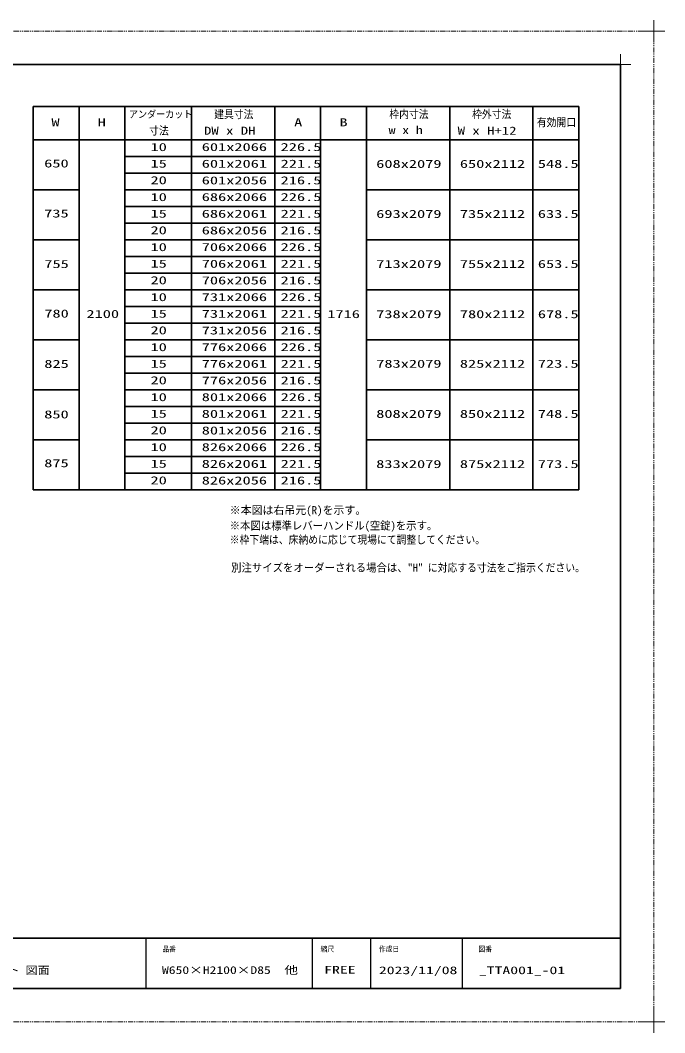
# Model space of a CAD drawing. Units: millimetres, scale not verified. Extents: x -1306 to 1306, y -607 to 607.
# Drawn here: x -374 to 400, y -607 to 607 of the extents above; entities that cross this region are included whole.
import ezdxf
from ezdxf.enums import TextEntityAlignment as Align

# ---------------------------------------------------------------- set-up
doc = ezdxf.new("R2010")
doc.units = ezdxf.units.MM
doc.header["$LTSCALE"] = 5
doc.linetypes.add('USER1', pattern=[2.5, 1.25, -0.25, 0.25, -0.25, 0.25, -0.25])
for name, color, linetype, lineweight in [('0-1_線(黄)', 2, 'Continuous', 15), ('0-3_陰線', 4, 'USER1', 9), ('0-D_線(白)', 7, 'Continuous', 30), ('1-4_DEFPOINTS', 7, 'Continuous', 5), ('1-5_0', 3, 'Continuous', 25), ('1-7_図面枠', 7, 'Continuous', 35), ('1-8_一般', 7, 'Continuous', 5)]:
    doc.layers.add(name, color=color, linetype=linetype, lineweight=lineweight)
doc.styles.add('ＭＳ ゴシック', font='')
doc.styles.get('ＭＳ ゴシック').set_extended_font_data('MS Gothic')

# ---------------------------------------------------------------- blocks, each defined once
blk = doc.blocks.new('グループ-13-1')
at = {"layer": '1-8_一般'}
for p, q in [((62041.6, -14029.5), (62041.6, -13365.5)), ((61709.6, -13697.5), (62373.6, -13697.5))]:
    blk.add_line(p, q, dxfattribs=at)

msp = doc.modelspace()

# ---------------------------------------------------------------- linework, layer by layer
at = {"layer": '0-3_陰線'}
for p, q in [((387.036, 594), (-1292.964, 594)), ((387.036, -594), (387.036, 594)), ((387.036, -594), (-1292.964, -594))]:
    msp.add_line(p, q, dxfattribs=at)
at = {"layer": '0-D_線(白)'}
for p, q in [((-357.964, 504), (-357.964, 44)), ((-357.964, 504), (297.036, 504)), ((-302.964, 504), (-302.964, 44)), ((-247.964, 504), (-247.964, 44)), ((-167.964, 504), (-167.964, 44)), ((-67.964, 504), (-67.964, 44)), ((-12.964, 504), (-12.964, 44)), ((42.036, 504), (42.036, 44)), ((142.036, 504), (142.036, 44)), ((242.036, 504), (242.036, 44)), ((297.036, 504), (297.036, 44)), ((-357.964, 464), (297.036, 464)), ((-247.964, 444), (-12.964, 444)), ((-247.964, 424), (-12.964, 424)), ((-357.964, 404), (-302.964, 404)), ((-247.964, 404), (-12.964, 404)), ((42.036, 404), (297.036, 404)), ((-247.964, 384), (-12.964, 384)), ((-247.964, 364), (-12.964, 364)), ((-357.964, 344), (-302.964, 344)), ((-247.964, 344), (-12.964, 344)), ((42.036, 344), (297.036, 344)), ((-247.964, 324), (-12.964, 324)), ((-247.964, 304), (-12.964, 304)), ((-357.964, 284), (-302.964, 284)), ((-247.964, 284), (-12.964, 284)), ((42.036, 284), (297.036, 284)), ((-247.964, 264), (-12.964, 264)), ((-247.964, 244), (-12.964, 244)), ((-357.964, 224), (-302.964, 224)), ((-247.964, 224), (-12.964, 224)), ((42.036, 224), (297.036, 224)), ((-247.964, 204), (-12.964, 204)), ((-247.964, 184), (-12.964, 184)), ((-357.964, 164), (-302.964, 164)), ((-247.964, 164), (-12.964, 164)), ((42.036, 164), (297.036, 164)), ((-247.964, 144), (-12.964, 144)), ((-247.964, 124), (-12.964, 124)), ((-357.964, 104), (-302.964, 104)), ((-247.964, 104), (-12.964, 104)), ((42.036, 104), (297.036, 104)), ((-247.964, 84), (-12.964, 84)), ((-247.964, 64), (-12.964, 64)), ((-357.964, 44), (297.036, 44))]:
    msp.add_line(p, q, dxfattribs=at)
at = {"layer": '1-4_DEFPOINTS'}
for p, q in [((347.036, 541.55), (347.036, 566.45)), ((334.586, 554), (359.486, 554))]:
    msp.add_line(p, q, dxfattribs=at)
at = {"layer": '1-5_0', "color": 7}
for p, q in [((-222.964, -494), (-222.964, -554)), ((-22.964, -494), (-22.964, -554)), ((47.036, -494), (47.036, -554)), ((157.036, -494), (157.036, -554))]:
    msp.add_line(p, q, dxfattribs=at)
at = {"layer": '1-7_図面枠'}
msp.add_line((-1252.964, -494), (347.036, -494), dxfattribs=at)
msp.add_lwpolyline([(-1252.964, -554), (347.036, -554), (347.036, 554), (-1252.964, 554)], close=True, dxfattribs=at)

# ---------------------------------------------------------------- block references
at = {"layer": '0-3_陰線', "xscale": 0.04, "yscale": 0.04}
for p in [(-2094.629, 1141.9), (-2094.629, -46.1)]:
    msp.add_blockref('グループ-13-1', p, dxfattribs=at)

# ---------------------------------------------------------------- texts
at = {"layer": '0-1_線(黄)', "style": 'ＭＳ ゴシック'}
for s, height, width, p in [('アンダーカット', 8.659, 0.9, (-243.178, 487.638)), ('建具寸法', 9.604, 0.9, (-140.772, 486.825)), ('枠内寸法', 9.604, 0.9, (69.562, 486.899)), ('枠外寸法', 9.604, 0.9, (168.954, 486.899)), ('W', 9.604, 1.5, (-336.183, 477.156)), ('H', 9.604, 1.5, (-280.645, 477.156)), ('A', 9.604, 1.5, (-44.761, 477.156)), ('B', 9.604, 1.5, (9.681, 477.156)), ('有効開口', 9.604, 0.9, (246.675, 477.156)), ('寸法', 9.604, 0.9, (-218.813, 467.19)), ('DW x DH', 9.621, 1.35, (-152.982, 467.122)), ('w x h', 9.621, 1.25, (68.747, 467.877)), ('W x H+12', 9.621, 1.35, (151.616, 467.122)), ('10', 9.604, 1.5, (-217.184, 447.491)), ('601x2066', 9.604, 1.5, (-155.685, 447.491)), ('226.5', 9.604, 1.5, (-60.958, 447.532)), ('650', 9.604, 1.5, (-344.86, 427.831)), ('15', 9.604, 1.5, (-217.184, 427.624)), ('601x2061', 9.604, 1.5, (-155.685, 427.491)), ('221.5', 9.604, 1.5, (-60.958, 427.532)), ('608x2079', 9.604, 1.5, (53.83, 427.277)), ('650x2112', 9.604, 1.5, (154.265, 427.277)), ('548.5', 9.604, 1.5, (247.905, 427.277)), ('20', 9.604, 1.5, (-217.184, 407.691)), ('601x2056', 9.604, 1.5, (-155.685, 407.491)), ('216.5', 9.604, 1.5, (-60.958, 407.532)), ('10', 9.604, 1.5, (-217.184, 387.491)), ('686x2066', 9.604, 1.5, (-155.685, 387.491)), ('226.5', 9.604, 1.5, (-60.958, 387.532)), ('735', 9.604, 1.5, (-344.86, 367.831)), ('15', 9.604, 1.5, (-217.184, 367.624)), ('686x2061', 9.604, 1.5, (-155.685, 367.491)), ('221.5', 9.604, 1.5, (-60.958, 367.532)), ('693x2079', 9.604, 1.5, (53.83, 367.277)), ('735x2112', 9.604, 1.5, (154.265, 367.277)), ('633.5', 9.604, 1.5, (247.905, 367.277)), ('20', 9.604, 1.5, (-217.184, 347.691)), ('686x2056', 9.604, 1.5, (-155.685, 347.491)), ('216.5', 9.604, 1.5, (-60.958, 347.532)), ('10', 9.604, 1.5, (-217.184, 327.491)), ('706x2066', 9.604, 1.5, (-155.685, 327.491)), ('226.5', 9.604, 1.5, (-60.958, 327.532)), ('755', 9.604, 1.5, (-344.718, 307.19)), ('15', 9.604, 1.5, (-217.184, 307.624)), ('706x2061', 9.604, 1.5, (-155.685, 307.491)), ('221.5', 9.604, 1.5, (-60.958, 307.532)), ('713x2079', 9.604, 1.5, (53.83, 307.251)), ('755x2112', 9.604, 1.5, (154.265, 307.251)), ('653.5', 9.604, 1.5, (247.905, 307.251)), ('20', 9.604, 1.5, (-217.184, 287.691)), ('706x2056', 9.604, 1.5, (-155.685, 287.491)), ('216.5', 9.604, 1.5, (-60.958, 287.532)), ('10', 9.604, 1.5, (-217.184, 267.491)), ('731x2066', 9.604, 1.5, (-155.685, 267.491)), ('226.5', 9.604, 1.5, (-60.958, 267.532)), ('780', 9.604, 1.5, (-344.718, 247.738)), ('2100', 9.604, 1.5, (-294.141, 247.25)), ('15', 9.604, 1.5, (-217.184, 247.624)), ('731x2061', 9.604, 1.5, (-155.685, 247.491)), ('221.5', 9.604, 1.5, (-60.958, 247.532)), ('1716', 9.604, 1.5, (-4.931, 247.128)), ('738x2079', 9.604, 1.5, (53.83, 247.032)), ('780x2112', 9.604, 1.5, (154.265, 247.032)), ('678.5', 9.604, 1.5, (247.905, 247.032)), ('20', 9.604, 1.5, (-217.184, 227.691)), ('731x2056', 9.604, 1.5, (-155.685, 227.491)), ('216.5', 9.604, 1.5, (-60.958, 227.532)), ('10', 9.604, 1.5, (-217.184, 207.491)), ('776x2066', 9.604, 1.5, (-155.685, 207.491)), ('226.5', 9.604, 1.5, (-60.958, 207.532)), ('825', 9.604, 1.5, (-344.718, 187.373)), ('15', 9.604, 1.5, (-217.184, 187.624)), ('776x2061', 9.604, 1.5, (-155.685, 187.491)), ('221.5', 9.604, 1.5, (-60.958, 187.532)), ('783x2079', 9.604, 1.5, (53.83, 187.553)), ('825x2112', 9.604, 1.5, (154.265, 187.553)), ('723.5', 9.604, 1.5, (247.905, 187.553)), ('20', 9.604, 1.5, (-217.184, 167.691)), ('776x2056', 9.604, 1.5, (-155.685, 167.491)), ('216.5', 9.604, 1.5, (-60.958, 167.532)), ('10', 9.604, 1.5, (-217.184, 147.491)), ('801x2066', 9.604, 1.5, (-155.685, 147.491)), ('226.5', 9.604, 1.5, (-60.958, 147.532)), ('850', 9.604, 1.5, (-344.812, 126.785)), ('15', 9.604, 1.5, (-217.184, 127.624)), ('801x2061', 9.604, 1.5, (-155.685, 127.491)), ('221.5', 9.604, 1.5, (-60.958, 127.532)), ('808x2079', 9.604, 1.5, (53.83, 127.428)), ('850x2112', 9.604, 1.5, (154.265, 127.428)), ('748.5', 9.604, 1.5, (247.905, 127.428)), ('20', 9.604, 1.5, (-217.184, 107.691)), ('801x2056', 9.604, 1.5, (-155.685, 107.491)), ('216.5', 9.604, 1.5, (-60.958, 107.532)), ('10', 9.604, 1.5, (-217.184, 87.491)), ('826x2066', 9.604, 1.5, (-155.685, 87.491)), ('226.5', 9.604, 1.5, (-60.958, 87.532)), ('875', 9.604, 1.5, (-344.812, 68.286)), ('15', 9.604, 1.5, (-217.184, 67.624)), ('826x2061', 9.604, 1.5, (-155.685, 67.491)), ('221.5', 9.604, 1.5, (-60.958, 67.532)), ('833x2079', 9.604, 1.5, (53.83, 67.233)), ('875x2112', 9.604, 1.5, (154.265, 67.233)), ('773.5', 9.604, 1.5, (247.905, 67.233)), ('20', 9.604, 1.5, (-217.184, 47.691)), ('826x2056', 9.604, 1.5, (-155.685, 47.491)), ('216.5', 9.604, 1.5, (-60.958, 47.532)), ('※本図は標準レバーハンドル(空錠)を示す。', 9.621, 0.95, (-122.096, -6.67)), ('※枠下端は、床納めに応じて現場にて調整してください。', 9.604, 0.9, (-122.096, -23.518)), ('別注サイズをオーダーされる場合は、"H"', 9.621, 0.95, (-120.404, -57.052)), ('に対応する寸法をご指示ください。', 9.604, 0.9, (115.788, -57.052))]:
    msp.add_text(s, height=height, dxfattribs=dict(at, width=width)).set_placement(p, align=Align.BOTTOM_LEFT)
msp.add_text('※本図は右吊元(R)を示す。', height=9.621, dxfattribs=at).set_placement((-122.096, 11.901), align=Align.BOTTOM_LEFT)
at = {"layer": '1-7_図面枠', "style": 'ＭＳ ゴシック'}
for s, height, width, p in [('品番', 6.452, 0.9, (-202.964, -512.073)), ('縮尺', 6.452, 0.9, (-12.964, -512.038)), ('作成日', 6.452, 0.9, (57.036, -511.963)), ('図番', 6.452, 0.9, (176.633, -512.073)), ('テゴーロ H2100 W650・735・755・780・825・850・875 片開きドア フラット 図面', 9.236, 1.15, (-873.76, -539.776)), ('W650×H2100×D85\u3000他', 9.236, 1.3, (-203.459, -539.518)), ('FREE', 9.238, 1.5, (-8.665, -539.129)), ('2023/11/08', 9.238, 1.5, (57.036, -539.776)), ('_TTA001_-01', 9.238, 1.5, (177.071, -539.776))]:
    msp.add_text(s, height=height, dxfattribs=dict(at, width=width)).set_placement(p, align=Align.BOTTOM_LEFT)

doc.saveas('drawing.dxf')
